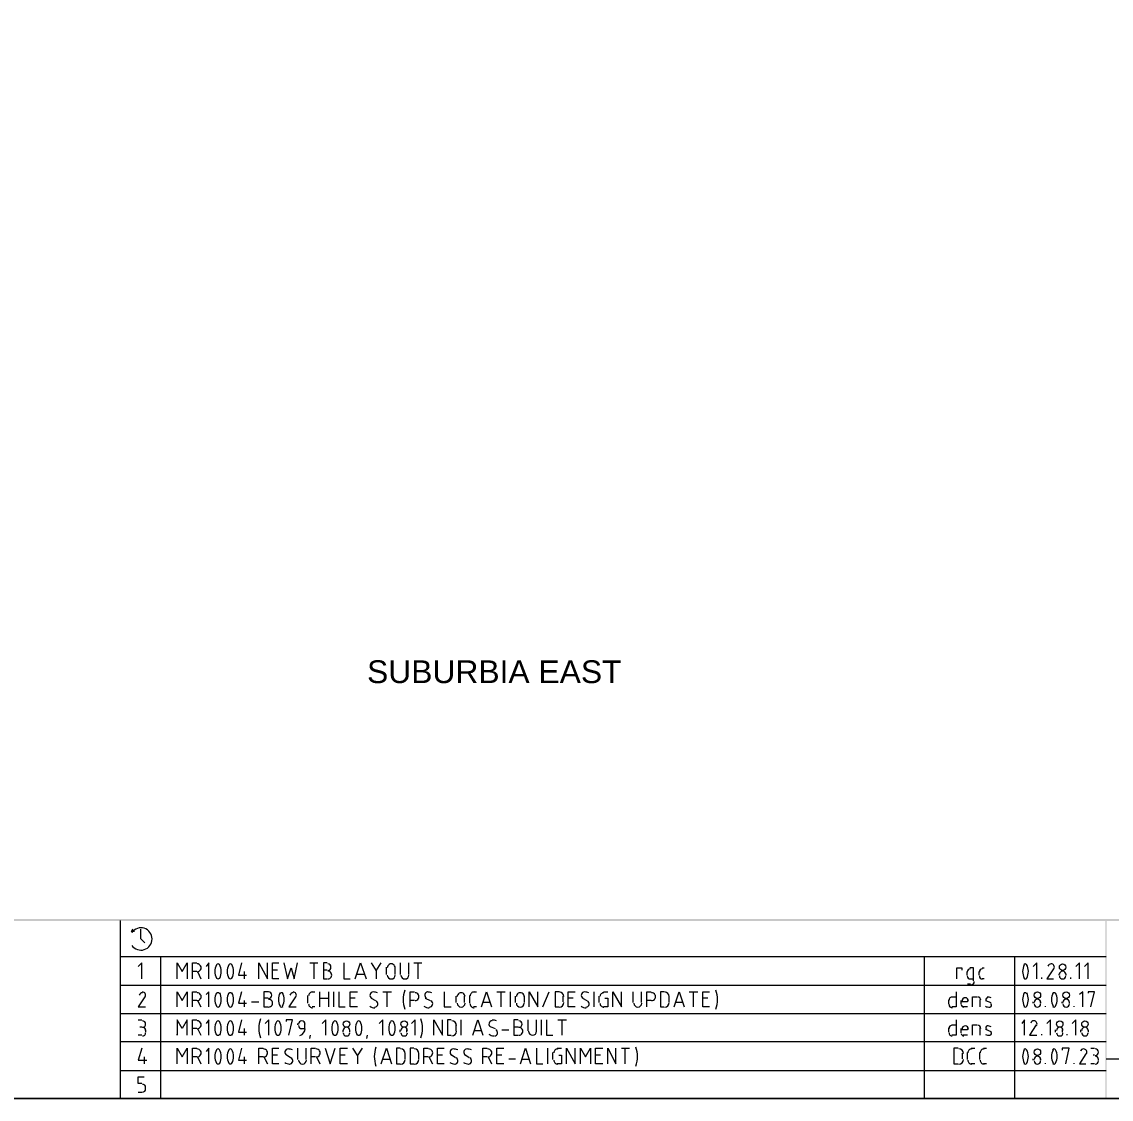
# Model space of a CAD drawing. Header units: millimetres. Extents: x 3.6 to 37.8, y 0.6 to 28.7.
# Drawn here: x 25.8 to 32.09, y 0.59 to 6.83 of the extents above; entities that cross this region are included whole.
import ezdxf

# ---------------------------------------------------------------- set-up
doc = ezdxf.new("R2010")
doc.units = ezdxf.units.MM
doc.layers.add('PDF_0', color=7, linetype='Continuous')
doc.layers.add('PDF_Text', color=4, linetype='Continuous')
doc.styles.add('PDF Swiss721BT-LightCondensed', font='arial.ttf')

msp = doc.modelspace()

# ---------------------------------------------------------------- linework, layer by layer
at = {"layer": 'PDF_0', "lineweight": 0, "const_width": 0.00834}
msp.add_lwpolyline([(37.7648, 0.5988), (37.7648, 28.6993), (3.5681, 28.6993), (3.5681, 0.5988)], close=True, dxfattribs=at)
at = {"layer": 'PDF_0', "lineweight": 9}
for points in [[(26.3645, 1.6288), (26.3645, 0.5988)], [(26.4354, 1.5788), (26.4271, 1.5621), (26.4479, 1.5662)], [(26.4813, 1.5788), (26.4813, 1.5245), (26.5063, 1.4995)], [(26.4896, 1.291), (26.4896, 1.3828), (26.4688, 1.3619)], [(26.6939, 1.291), (26.6939, 1.3828), (26.7231, 1.3327), (26.7523, 1.3828), (26.7523, 1.291)], [(26.7815, 1.291), (26.7815, 1.3828), (26.8065, 1.3828)], [(26.8065, 1.3327), (26.7815, 1.3327)], [(26.8107, 1.3327), (26.8315, 1.291)], [(26.8774, 1.291), (26.8774, 1.3828), (26.8607, 1.3619)], [(27.065, 1.3828), (27.0484, 1.3119), (27.0942, 1.3119)], [(27.0817, 1.3327), (27.0817, 1.291)], [(27.1651, 1.291), (27.1651, 1.3828), (27.2152, 1.291), (27.2152, 1.3828)], [(27.2819, 1.291), (27.2444, 1.291), (27.2444, 1.3828), (27.2819, 1.3828)], [(27.2735, 1.3411), (27.2444, 1.3411)], [(27.3111, 1.3828), (27.3319, 1.291), (27.3528, 1.3536), (27.3694, 1.291), (27.3903, 1.3828)], [(27.4612, 1.3828), (27.5071, 1.3828)], [(27.4862, 1.291), (27.4862, 1.3828)], [(27.5613, 1.3828), (27.5404, 1.3828), (27.5404, 1.291), (27.5613, 1.291)], [(27.5613, 1.3411), (27.5404, 1.3411)], [(27.6572, 1.3828), (27.6572, 1.291), (27.6947, 1.291)], [(27.7239, 1.291), (27.7531, 1.3828), (27.7864, 1.291)], [(27.8156, 1.3828), (27.8448, 1.3369), (27.874, 1.3828)], [(27.8448, 1.3369), (27.8448, 1.291)], [(27.9032, 1.3161), (27.9032, 1.3578)], [(27.9532, 1.3578), (27.9532, 1.3161)], [(27.9824, 1.3828), (27.9824, 1.3161)], [(28.0325, 1.3161), (28.0325, 1.3828)], [(28.0616, 1.3828), (28.1075, 1.3828)], [(28.0867, 1.291), (28.0867, 1.3828)], [(31.2015, 1.291), (31.2015, 1.3536), (31.2307, 1.3536), (31.2307, 1.3411)], [(31.2599, 1.3327), (31.2599, 1.3119)], [(31.2974, 1.2785), (31.2974, 1.3536), (31.2766, 1.3536)], [(31.3308, 1.3119), (31.3308, 1.3327)], [(31.3475, 1.3536), (31.36, 1.3536)], [(31.6644, 1.291), (31.6644, 1.3828), (31.6435, 1.3619)], [(31.7603, 1.3494), (31.7227, 1.291), (31.7603, 1.291)], [(31.9104, 1.291), (31.9104, 1.3828), (31.8895, 1.3619)], [(31.9604, 1.291), (31.9604, 1.3828), (31.9396, 1.3619)], [(27.7739, 1.3161), (27.7322, 1.3161)], [(31.2641, 1.2618), (31.2807, 1.2618)], [(31.2766, 1.291), (31.2974, 1.291)], [(31.36, 1.291), (31.3475, 1.291)], [(31.6936, 1.291), (31.6936, 1.2994)], [(31.7936, 1.3119), (31.7936, 1.3202)], [(31.8312, 1.3202), (31.8312, 1.3119)], [(31.8604, 1.291), (31.8604, 1.2994)], [(26.6939, 1.1284), (26.6939, 1.216), (26.7231, 1.1659), (26.7523, 1.216), (26.7523, 1.1284)], [(26.7815, 1.1284), (26.7815, 1.216), (26.8065, 1.216)], [(26.8774, 1.1284), (26.8774, 1.216), (26.8607, 1.1993)], [(27.065, 1.216), (27.0484, 1.1493), (27.0942, 1.1493)], [(27.2193, 1.216), (27.1943, 1.216), (27.1943, 1.1284), (27.2193, 1.1284)], [(27.4737, 1.216), (27.4904, 1.216)], [(27.5196, 1.1284), (27.5196, 1.216)], [(27.5696, 1.216), (27.5696, 1.1284)], [(27.5988, 1.1284), (27.5988, 1.216)], [(27.628, 1.216), (27.628, 1.1284), (27.6655, 1.1284)], [(27.7364, 1.1284), (27.6947, 1.1284), (27.6947, 1.216), (27.7364, 1.216)], [(27.8823, 1.216), (27.9324, 1.216)], [(27.9074, 1.1284), (27.9074, 1.216)], [(28.0408, 1.1284), (28.0408, 1.216), (28.0658, 1.216)], [(28.2368, 1.216), (28.2368, 1.1284), (28.2785, 1.1284)], [(28.4077, 1.216), (28.4244, 1.216)], [(28.4536, 1.1284), (28.4828, 1.216), (28.512, 1.1284)], [(28.5412, 1.216), (28.5912, 1.216)], [(28.5662, 1.1284), (28.5662, 1.216)], [(28.6204, 1.1284), (28.6204, 1.216)], [(28.7288, 1.1284), (28.7288, 1.216), (28.7788, 1.1284), (28.7788, 1.216)], [(28.808, 1.1284), (28.8456, 1.216)], [(28.8998, 1.216), (28.8789, 1.216), (28.8789, 1.1284), (28.8998, 1.1284)], [(28.9957, 1.1284), (28.954, 1.1284), (28.954, 1.216), (28.9957, 1.216)], [(29.1041, 1.1284), (29.1041, 1.216)], [(29.1583, 1.216), (29.1833, 1.216)], [(29.2125, 1.1284), (29.2125, 1.216), (29.2625, 1.1284), (29.2625, 1.216)], [(29.3293, 1.216), (29.3293, 1.1534)], [(29.3793, 1.1534), (29.3793, 1.216)], [(29.4085, 1.1284), (29.4085, 1.216), (29.4335, 1.216)], [(29.5086, 1.216), (29.4877, 1.216), (29.4877, 1.1284), (29.5086, 1.1284)], [(29.5669, 1.1284), (29.5961, 1.216), (29.6253, 1.1284)], [(29.6545, 1.216), (29.7046, 1.216)], [(29.6795, 1.1284), (29.6795, 1.216)], [(29.7713, 1.1284), (29.7337, 1.1284), (29.7337, 1.216), (29.7713, 1.216)], [(31.1974, 1.216), (31.1974, 1.1284), (31.1723, 1.1284)], [(31.9312, 1.1284), (31.9312, 1.216), (31.9104, 1.1993)], [(31.9771, 1.1284), (31.998, 1.216), (31.9604, 1.216), (31.9604, 1.2076)], [(26.5063, 1.1868), (26.4688, 1.1284), (26.5105, 1.1284)], [(26.8065, 1.1659), (26.7815, 1.1659)], [(26.8107, 1.1659), (26.8315, 1.1284)], [(27.0817, 1.1659), (27.0817, 1.1284)], [(27.1234, 1.1576), (27.1651, 1.1576)], [(27.2193, 1.1785), (27.1943, 1.1785)], [(27.3778, 1.1868), (27.3403, 1.1284), (27.382, 1.1284)], [(27.4487, 1.1493), (27.4487, 1.1951)], [(27.5196, 1.1785), (27.5696, 1.1785)], [(27.7239, 1.1785), (27.6947, 1.1785)], [(27.8156, 1.1785), (27.8406, 1.1659)], [(28.0658, 1.1659), (28.0408, 1.1659)], [(28.1284, 1.1785), (28.1575, 1.1659)], [(28.3077, 1.1534), (28.3077, 1.191)], [(28.3535, 1.191), (28.3535, 1.1534)], [(28.3869, 1.1493), (28.3869, 1.1951)], [(28.5036, 1.1534), (28.4619, 1.1534)], [(28.6496, 1.1534), (28.6496, 1.191)], [(28.6996, 1.191), (28.6996, 1.1534)], [(28.9248, 1.1576), (28.9248, 1.191)], [(28.9832, 1.1785), (28.954, 1.1785)], [(29.0374, 1.1785), (29.0624, 1.1659)], [(29.1333, 1.1534), (29.1333, 1.191)], [(29.1666, 1.1785), (29.1833, 1.1785), (29.1833, 1.1284), (29.1583, 1.1284)], [(29.4335, 1.1659), (29.4085, 1.1659)], [(29.5378, 1.1576), (29.5378, 1.191)], [(29.617, 1.1534), (29.5753, 1.1534)], [(29.7629, 1.1785), (29.7337, 1.1785)], [(31.1557, 1.1451), (31.1557, 1.1701)], [(31.1723, 1.1868), (31.1974, 1.1868)], [(31.2265, 1.1451), (31.2265, 1.1659)], [(31.2641, 1.1659), (31.2641, 1.1576), (31.2265, 1.1576)], [(31.2933, 1.1284), (31.2933, 1.1868), (31.3183, 1.1868)], [(31.335, 1.1701), (31.335, 1.1284)], [(31.3683, 1.1659), (31.3975, 1.1534)], [(31.6435, 1.1493), (31.6435, 1.1576)], [(31.6852, 1.1576), (31.6852, 1.1493)], [(31.8103, 1.1493), (31.8103, 1.1576)], [(31.852, 1.1576), (31.852, 1.1493)], [(27.4904, 1.1284), (27.4737, 1.1284)], [(28.4244, 1.1284), (28.4077, 1.1284)], [(31.2641, 1.1284), (31.239, 1.1284)], [(31.7144, 1.1284), (31.7144, 1.1326)], [(31.8812, 1.1284), (31.8812, 1.1326)], [(26.4688, 1.0534), (26.4896, 1.0534)], [(26.4896, 1.0117), (26.4771, 1.0117)], [(26.7523, 0.9658), (26.7523, 1.0534), (26.7231, 1.0033), (26.6939, 1.0534), (26.6939, 0.9658), (26.6939, 0.97)], [(26.7815, 0.9658), (26.7815, 1.0534), (26.8065, 1.0534)], [(26.8774, 0.9658), (26.8774, 1.0534), (26.8607, 1.0325)], [(27.065, 1.0534), (27.0484, 0.9825), (27.0942, 0.9825)], [(27.2235, 0.9658), (27.2235, 1.0534), (27.2027, 1.0325)], [(27.3403, 0.9658), (27.3611, 1.0534), (27.3236, 1.0534), (27.3236, 1.045)], [(27.3903, 1.0325), (27.3903, 1.0242)], [(27.432, 1.0075), (27.432, 1.0325)], [(27.5529, 0.9658), (27.5529, 1.0534), (27.5321, 1.0325)], [(27.8823, 0.9658), (27.8823, 1.0534), (27.8615, 1.0325)], [(28.07, 0.9658), (28.07, 1.0534), (28.0491, 1.0325)], [(28.1784, 0.9658), (28.1784, 1.0534), (28.2284, 0.9658), (28.2284, 1.0534)], [(28.2785, 1.0534), (28.2576, 1.0534), (28.2576, 0.9658), (28.2785, 0.9658)], [(28.3077, 0.9908), (28.3077, 1.0242)], [(28.3368, 0.9658), (28.3368, 1.0534)], [(28.4036, 0.9658), (28.4328, 1.0534), (28.4619, 0.9658)], [(28.5036, 1.0158), (28.5328, 1.0033)], [(28.6663, 1.0534), (28.6412, 1.0534), (28.6412, 0.9658), (28.6663, 0.9658)], [(28.6663, 1.0117), (28.6412, 1.0117)], [(28.7205, 1.0534), (28.7205, 0.9908)], [(28.7705, 0.9908), (28.7705, 1.0534)], [(28.7997, 0.9658), (28.7997, 1.0534)], [(28.8289, 1.0534), (28.8289, 0.9658), (28.8664, 0.9658)], [(28.8956, 1.0534), (28.9456, 1.0534)], [(28.9206, 0.9658), (28.9206, 1.0534)], [(31.1974, 1.0534), (31.1974, 0.9658), (31.1723, 0.9658)], [(31.1723, 1.0242), (31.1974, 1.0242)], [(31.2933, 0.9658), (31.2933, 1.0242), (31.3183, 1.0242)], [(31.5935, 0.9658), (31.5935, 1.0534), (31.5768, 1.0325)], [(31.6602, 1.0242), (31.6227, 0.9658), (31.6644, 0.9658)], [(31.7436, 0.9658), (31.7436, 1.0534), (31.7227, 1.0325)], [(31.8895, 0.9658), (31.8895, 1.0534), (31.8687, 1.0325)], [(26.4896, 0.9658), (26.4688, 0.9658)], [(26.5105, 0.995), (26.5105, 0.9825)], [(26.8065, 1.0033), (26.7815, 1.0033)], [(26.8107, 1.0033), (26.8315, 0.9658)], [(27.0817, 1.0033), (27.0817, 0.9658)], [(27.4111, 1.0033), (27.432, 1.0033)], [(27.4612, 0.9449), (27.4654, 0.9658)], [(27.653, 0.9825), (27.653, 0.995)], [(27.6905, 0.995), (27.6905, 0.9825)], [(27.7906, 0.9449), (27.7948, 0.9658)], [(27.9824, 0.9825), (27.9824, 0.995)], [(28.0199, 0.995), (28.0199, 0.9825)], [(28.4536, 0.9908), (28.4119, 0.9908)], [(28.5704, 0.995), (28.6121, 0.995)], [(31.1557, 0.9825), (31.1557, 1.0075)], [(31.2265, 0.9783), (31.2265, 1.0033)], [(31.2641, 1.0033), (31.2641, 0.995), (31.2265, 0.995)], [(31.2641, 0.9658), (31.239, 0.9658)], [(31.335, 1.0075), (31.335, 0.9658)], [(31.3683, 0.9991), (31.3975, 0.9866)], [(31.6936, 0.9658), (31.6936, 0.97)], [(31.7728, 0.9825), (31.7728, 0.995)], [(31.8103, 0.995), (31.8103, 0.9825)], [(31.8395, 0.9658), (31.8395, 0.97)], [(31.9187, 0.9825), (31.9187, 0.995)], [(31.9604, 0.995), (31.9604, 0.9825)], [(26.4896, 0.8907), (26.4688, 0.8198), (26.5188, 0.8198)], [(26.6939, 0.799), (26.6939, 0.8907), (26.7231, 0.8407), (26.7523, 0.8907), (26.7523, 0.799)], [(26.7815, 0.799), (26.7815, 0.8907), (26.8065, 0.8907)], [(26.8774, 0.799), (26.8774, 0.8907), (26.8607, 0.8699)], [(27.065, 0.8907), (27.0484, 0.8198), (27.0942, 0.8198)], [(27.1651, 0.799), (27.1651, 0.8907), (27.1901, 0.8907)], [(27.2819, 0.799), (27.2444, 0.799), (27.2444, 0.8907), (27.2819, 0.8907)], [(27.3903, 0.8907), (27.3903, 0.824)], [(27.4403, 0.824), (27.4403, 0.8907)], [(27.4695, 0.799), (27.4695, 0.8907), (27.4945, 0.8907)], [(27.5487, 0.8907), (27.5779, 0.799), (27.6071, 0.8907)], [(27.678, 0.799), (27.6363, 0.799), (27.6363, 0.8907), (27.678, 0.8907)], [(27.7072, 0.8907), (27.7364, 0.8449), (27.7656, 0.8907)], [(27.874, 0.799), (27.9032, 0.8907), (27.9324, 0.799)], [(27.9824, 0.8907), (27.9616, 0.8907), (27.9616, 0.799), (27.9824, 0.799)], [(28.0616, 0.8907), (28.0408, 0.8907), (28.0408, 0.799), (28.0616, 0.799)], [(28.12, 0.799), (28.12, 0.8907), (28.145, 0.8907)], [(28.2368, 0.799), (28.1992, 0.799), (28.1992, 0.8907), (28.2368, 0.8907)], [(28.4619, 0.799), (28.4619, 0.8907), (28.487, 0.8907)], [(28.5829, 0.799), (28.5412, 0.799), (28.5412, 0.8907), (28.5829, 0.8907)], [(28.6788, 0.799), (28.708, 0.8907), (28.7372, 0.799)], [(28.7705, 0.8907), (28.7705, 0.799), (28.808, 0.799)], [(28.8372, 0.799), (28.8372, 0.8907)], [(28.8914, 0.8907), (28.9165, 0.8907)], [(28.9456, 0.799), (28.9456, 0.8907), (28.9957, 0.799), (28.9957, 0.8907)], [(29.0249, 0.799), (29.0249, 0.8907), (29.0541, 0.8407), (29.0832, 0.8907), (29.0832, 0.799)], [(29.1541, 0.799), (29.1124, 0.799), (29.1124, 0.8907), (29.1541, 0.8907)], [(29.1833, 0.799), (29.1833, 0.8907), (29.2292, 0.799), (29.2292, 0.8907)], [(29.2625, 0.8907), (29.3084, 0.8907)], [(29.2834, 0.799), (29.2834, 0.8907)], [(31.2099, 0.8907), (31.1848, 0.8907), (31.1848, 0.799), (31.2099, 0.799)], [(31.2849, 0.8907), (31.3058, 0.8907)], [(31.3558, 0.8907), (31.3725, 0.8907)], [(31.8312, 0.799), (31.852, 0.8907), (31.8103, 0.8907), (31.8103, 0.8782)], [(31.9771, 0.8907), (31.998, 0.8907)], [(26.5021, 0.8407), (26.5021, 0.799)], [(26.8065, 0.8407), (26.7815, 0.8407)], [(26.8107, 0.8407), (26.8315, 0.799)], [(27.0817, 0.8407), (27.0817, 0.799)], [(27.1901, 0.8407), (27.1651, 0.8407)], [(27.1943, 0.8407), (27.2152, 0.799)], [(27.2735, 0.849), (27.2444, 0.849)], [(27.3236, 0.8532), (27.3486, 0.8365)], [(27.4945, 0.8407), (27.4695, 0.8407)], [(27.4987, 0.8407), (27.5196, 0.799)], [(27.6655, 0.849), (27.6363, 0.849)], [(27.7364, 0.8449), (27.7364, 0.799)], [(27.924, 0.824), (27.8823, 0.824)], [(28.0116, 0.8282), (28.0116, 0.8615)], [(28.0908, 0.8282), (28.0908, 0.8615)], [(28.145, 0.8407), (28.12, 0.8407)], [(28.1492, 0.8407), (28.1701, 0.799)], [(28.2284, 0.849), (28.1992, 0.849)], [(28.2785, 0.8532), (28.3035, 0.8365)], [(28.3577, 0.8532), (28.3827, 0.8365)], [(28.487, 0.8407), (28.4619, 0.8407)], [(28.4911, 0.8407), (28.512, 0.799)], [(28.5704, 0.849), (28.5412, 0.849)], [(28.6121, 0.8282), (28.6496, 0.8282)], [(28.7288, 0.824), (28.6871, 0.824)], [(28.8664, 0.824), (28.8664, 0.8657)], [(28.8998, 0.849), (28.9165, 0.849), (28.9165, 0.799), (28.8914, 0.799)], [(29.1416, 0.849), (29.1124, 0.849)], [(31.2349, 0.8282), (31.2349, 0.8615)], [(31.2641, 0.824), (31.2641, 0.8657)], [(31.335, 0.824), (31.335, 0.8657)], [(31.6435, 0.8198), (31.6435, 0.8282)], [(31.6852, 0.8282), (31.6852, 0.8198)], [(31.9479, 0.8574), (31.9104, 0.799), (31.9479, 0.799)], [(31.998, 0.849), (31.9896, 0.849)], [(32.0188, 0.8282), (32.0188, 0.8198)], [(31.3058, 0.799), (31.2849, 0.799)], [(31.3725, 0.799), (31.3558, 0.799)], [(31.7144, 0.799), (31.7144, 0.8032)], [(31.8812, 0.799), (31.8812, 0.8032)], [(31.998, 0.799), (31.9771, 0.799)], [(26.4896, 0.6864), (26.4688, 0.6864), (26.4688, 0.7239), (26.5021, 0.7239)], [(26.4688, 0.6364), (26.4896, 0.6364)], [(26.5105, 0.6572), (26.5105, 0.6656)]]:
    msp.add_lwpolyline(points, dxfattribs=at)
at = {"layer": 'PDF_0', "color": 8, "lineweight": 0, "true_color": 0x808080}
for points in [[(26.3645, 1.4203), (32.0647, 1.4203)], [(26.598, 1.4203), (26.598, 0.5988)], [(31.0139, 1.4203), (31.0139, 0.5988)], [(31.5351, 1.4203), (31.5351, 0.5988)], [(26.3645, 1.2535), (32.0647, 1.2535)], [(26.3645, 1.0909), (32.0647, 1.0909)], [(26.3645, 0.9283), (32.0647, 0.9283)], [(32.0647, 0.8282), (37.7648, 0.8282)], [(26.3645, 0.7615), (32.0647, 0.7615)]]:
    msp.add_lwpolyline(points, dxfattribs=at)
at = {"layer": 'PDF_0', "lineweight": 9}
for points in [[(26.9396, 1.2952, 0.251965), (26.9389, 1.3733, 0.503957), (26.9215, 1.3722, 0.251965), (26.9215, 1.2952, 0.503957)], [(27.0105, 1.2952, 0.251965), (27.0098, 1.3733, 0.503957), (26.9924, 1.3722, 0.251965), (26.9924, 1.2952, 0.503957)], [(26.9396, 0.8031, 0.251965), (26.9389, 0.8812, 0.503957), (26.9215, 0.8802, 0.251965), (26.9215, 0.8031, 0.503957)], [(27.0105, 0.8031, 0.251965), (27.0098, 0.8812, 0.503957), (26.9924, 0.8802, 0.251965), (26.9924, 0.8031, 0.503957)]]:
    msp.add_lwpolyline(points, format="xyb", close=True, dxfattribs=at)
for points in [[(31.5884, 1.2941, 0.503957), (31.6058, 1.2952, 0.251965), (31.6052, 1.3733, 0.503957), (31.5884, 1.3733)], [(31.7628, 1.3488, 0.590549), (31.7471, 1.3775, 0.338563), (31.7288, 1.3638)], [(26.9215, 1.2096, 0.251965), (26.9215, 1.1325, 0.503957), (26.9389, 1.1315, 0.251965), (26.9396, 1.2096)], [(26.9924, 1.2096, 0.251965), (26.9924, 1.1325, 0.503957), (27.0098, 1.1315, 0.251965), (27.0105, 1.2096)], [(27.2885, 1.2096, 0.251965), (27.2885, 1.1325, 0.503957), (27.3059, 1.1315)], [(27.853, 1.2098, 0.094476), (27.8277, 1.2149, 0.787412), (27.8186, 1.1794)], [(29.0748, 1.2098, 0.094476), (29.0495, 1.2149, 0.787412), (29.0404, 1.1794)], [(31.5884, 1.1315, 0.503957), (31.6058, 1.1325, 0.251965), (31.6058, 1.2096)], [(31.7552, 1.1315, 0.503957), (31.7726, 1.1325, 0.251965), (31.7726, 1.2096)], [(31.3669, 1.1323, 0.141729), (31.3926, 1.1273, 0.787414), (31.3971, 1.147)], [(26.5115, 0.9918, 0.414213), (26.4927, 1.0105, 1), (26.4927, 1.0481)], [(26.9396, 0.9657, 0.251965), (26.9389, 1.0438, 0.503957), (26.9215, 1.0428, 0.251965), (26.9215, 0.9657)], [(27.0105, 0.9657, 0.251965), (27.0098, 1.0438, 0.503957), (26.9924, 1.0428, 0.251965), (26.9924, 0.9657)], [(27.2857, 0.9657, 0.251965), (27.285, 1.0438, 0.503957), (27.2676, 1.0428, 0.251965), (27.2676, 0.9657)], [(27.6151, 0.9657, 0.251965), (27.6145, 1.0438, 0.503957), (27.597, 1.0428, 0.251965), (27.597, 0.9657)], [(27.7528, 0.9657, 0.251965), (27.7521, 1.0438, 0.503957), (27.7347, 1.0428, 0.251965), (27.7347, 0.9657)], [(27.9446, 0.9657, 0.251965), (27.9439, 1.0438, 0.503957), (27.9265, 1.0428, 0.251965), (27.9265, 0.9657)], [(28.6694, 0.9647, 1.000001), (28.6694, 1.0105, 1), (28.6694, 1.0481)], [(31.6627, 1.0194, 0.590549), (31.647, 1.0481, 0.338563), (31.6288, 1.0344)], [(31.3669, 0.9697, 0.141729), (31.3926, 0.9647, 0.787414), (31.3971, 0.9844)], [(27.3609, 0.8804, 0.094476), (27.3357, 0.8854, 0.787412), (27.3266, 0.8499)], [(28.3159, 0.8804, 0.094476), (28.2906, 0.8854, 0.787412), (28.2815, 0.8499)], [(28.3951, 0.8804, 0.094476), (28.3698, 0.8854, 0.787412), (28.3607, 0.8499)], [(31.5884, 0.8021, 0.503957), (31.6058, 0.8031, 0.251965), (31.6052, 0.8812, 0.503957), (31.5884, 0.8812)], [(31.7552, 0.8021, 0.503957), (31.7726, 0.8031, 0.251965), (31.772, 0.8812, 0.503957), (31.7552, 0.8812)], [(31.9505, 0.8567, 0.590549), (31.9347, 0.8854, 0.338563), (31.9165, 0.8717)]]:
    msp.add_lwpolyline(points, format="xyb", dxfattribs=at)
for centre in [(31.8136, 1.3587), (31.6677, 1.1961), (31.8345, 1.1961), (27.6728, 1.0293), (28.0064, 1.0293), (31.7969, 1.0293), (31.9429, 1.0293), (31.6677, 0.8667)]:
    msp.add_circle(centre, 0.0188, dxfattribs=at)
for centre, radius, start, end in [((26.4844, 1.5214), 0.0646, 215.00246, 144.99754), ((26.8096, 1.3546), 0.0229, 269.99995, 90.00005), ((27.5644, 1.3587), 0.0188, 270.00002, 89.99998), ((27.5644, 1.3129), 0.0229, 269.99995, 90.00005), ((27.9314, 1.3546), 0.0229, 0, 180.00005), ((31.2799, 1.3295), 0.0188, 90.00002, 179.99998), ((31.3508, 1.3295), 0.0188, 90.00002, 179.99998), ((31.6635, 1.3337), 0.0813, 151.71573, 208.28427), ((31.8136, 1.317), 0.0188, 0, 179.99998), ((27.9314, 1.3129), 0.0229, 179.99995, 359.99995), ((28.0106, 1.3129), 0.0229, 179.99995, 359.99995), ((31.2799, 1.3087), 0.0188, 180.00002, 269.99998), ((31.284, 1.2753), 0.0188, 270.00002, 359.99998), ((31.3508, 1.3087), 0.0188, 180.00002, 269.99998), ((31.8136, 1.3087), 0.0188, 180.00002, 359.99998), ((26.4927, 1.1919), 0.0188, 89.46167, 164.27854), ((26.4927, 1.1961), 0.0188, 328.00794, 90.26369), ((26.8096, 1.1878), 0.0229, 269.99995, 90.00005), ((26.9306, 1.2003), 0.0104, 36.50769, 143.49231), ((27.0014, 1.2003), 0.0104, 36.50769, 143.49231), ((27.2225, 1.1961), 0.0188, 270.00002, 89.99998), ((27.2975, 1.2003), 0.0104, 36.50769, 143.49231), ((27.2308, 1.1711), 0.0813, 331.71573, 28.28427), ((27.3642, 1.1919), 0.0188, 89.46167, 164.27854), ((27.3642, 1.1961), 0.0188, 328.00794, 90.26369), ((27.4768, 1.1919), 0.0229, 89.99995, 180.00005), ((28.1565, 1.1711), 0.1564, 159.47205, 200.52795), ((28.069, 1.1878), 0.0229, 269.99995, 90.00005), ((28.144, 1.1961), 0.0188, 90.24168, 243.11097), ((28.1399, 1.1461), 0.0688, 67.89552, 89.48369), ((28.3358, 1.1878), 0.0229, 0, 180.00005), ((28.4109, 1.1919), 0.0229, 89.99995, 180.00005), ((28.6778, 1.1878), 0.0229, 0, 180.00005), ((28.903, 1.1878), 0.0271, 0, 89.99999), ((29.1615, 1.1878), 0.0229, 89.99995, 180.00005), ((29.4367, 1.1878), 0.0229, 269.99995, 90.00005), ((29.5118, 1.1878), 0.0271, 0, 89.99999), ((29.6619, 1.1711), 0.1564, 339.47205, 20.52795), ((31.6635, 1.1711), 0.0813, 151.71573, 208.28427), ((31.5968, 1.2003), 0.0104, 36.50769, 143.49231), ((31.8303, 1.1711), 0.0813, 151.71573, 208.28427), ((31.7636, 1.2003), 0.0104, 36.50769, 143.49231), ((27.2225, 1.1502), 0.0229, 269.99995, 90.00005), ((27.4768, 1.1461), 0.0229, 179.99995, 270.00005), ((27.8354, 1.1461), 0.0188, 270.24168, 63.11097), ((28.1524, 1.1461), 0.0188, 270.24168, 63.11097), ((28.3358, 1.1502), 0.0229, 179.99995, 359.99995), ((28.4109, 1.1461), 0.0229, 179.99995, 270.00005), ((28.6778, 1.1502), 0.0229, 179.99995, 359.99995), ((28.903, 1.1544), 0.0271, 270.00001, 359.99999), ((29.0573, 1.1461), 0.0188, 270.24168, 63.11097), ((29.1615, 1.1502), 0.0229, 179.99995, 270.00005), ((29.3575, 1.1502), 0.0229, 179.99995, 359.99995), ((29.5118, 1.1544), 0.0271, 270.00001, 359.99999), ((31.1756, 1.1669), 0.0188, 90.00002, 179.99998), ((31.1756, 1.1419), 0.0188, 180.00002, 269.99998), ((31.2423, 1.1419), 0.0146, 179.99993, 270.00007), ((31.2507, 1.1627), 0.0188, 0, 179.99998), ((31.3216, 1.1669), 0.0188, 0, 89.99998), ((31.3799, 1.1711), 0.0104, 87.03913, 239.90849), ((31.3758, 1.1252), 0.0605, 66.67591, 88.26414), ((31.6677, 1.1544), 0.0188, 0, 179.99998), ((31.6677, 1.1461), 0.0188, 180.00002, 359.99998), ((31.8345, 1.1544), 0.0188, 0, 179.99998), ((31.8345, 1.1461), 0.0188, 180.00002, 359.99998), ((27.8396, 1.1794), 0.0563, 235.43158, 267.69837), ((28.1524, 1.1794), 0.0563, 235.43158, 267.69837), ((29.0614, 1.1794), 0.0563, 235.43158, 267.69837), ((26.8096, 1.0251), 0.0229, 269.99995, 90.00005), ((27.3225, 1.0043), 0.1564, 159.47205, 200.52795), ((27.4143, 1.0293), 0.0188, 0, 179.99998), ((27.4143, 1.021), 0.0188, 180.00002, 269.99998), ((27.6728, 0.9918), 0.0188, 0, 179.99998), ((28.0064, 0.9918), 0.0188, 0, 179.99998), ((27.9564, 1.0043), 0.1564, 339.47205, 20.52795), ((28.2816, 1.021), 0.0271, 0, 89.99999), ((28.5152, 1.0293), 0.0188, 90.24168, 243.11097), ((28.5152, 0.9834), 0.0688, 67.89552, 89.48369), ((31.1756, 1.0043), 0.0188, 90.00002, 179.99998), ((31.2507, 1.0001), 0.0188, 0, 179.99998), ((31.3216, 1.0043), 0.0188, 0, 89.99998), ((31.3799, 1.0084), 0.0104, 87.03913, 239.90849), ((31.3758, 0.9584), 0.0605, 66.67591, 88.26414), ((31.7969, 0.9918), 0.0188, 0, 179.99998), ((31.9429, 0.9918), 0.0188, 0, 179.99998), ((26.4927, 0.9793), 0.0188, 270.00002, 359.99998), ((26.9306, 0.9751), 0.0104, 216.50769, 323.49231), ((27.0014, 0.9751), 0.0104, 216.50769, 323.49231), ((27.2767, 0.9751), 0.0104, 216.50769, 323.49231), ((27.3893, 1.0043), 0.0438, 289.00076, 359.99996), ((27.6061, 0.9751), 0.0104, 216.50769, 323.49231), ((27.6728, 0.9793), 0.0188, 180.00002, 359.99998), ((27.7437, 0.9751), 0.0104, 216.50769, 323.49231), ((27.9355, 0.9751), 0.0104, 216.50769, 323.49231), ((28.0064, 0.9793), 0.0188, 180.00002, 359.99998), ((28.2816, 0.9876), 0.0271, 270.00001, 359.99999), ((28.5277, 1.0168), 0.0563, 235.43158, 267.69837), ((28.5277, 0.9793), 0.0188, 270.24168, 63.11097), ((28.7487, 0.9876), 0.0229, 179.99995, 359.99995), ((31.1756, 0.9793), 0.0188, 180.00002, 269.99998), ((31.2423, 0.9751), 0.0146, 179.99993, 270.00007), ((31.7969, 0.9793), 0.0188, 180.00002, 359.99998), ((31.9429, 0.9793), 0.0188, 180.00002, 359.99998), ((26.8096, 0.8625), 0.0229, 269.99995, 90.00005), ((27.1933, 0.8625), 0.0229, 269.99995, 90.00005), ((27.4977, 0.8625), 0.0229, 269.99995, 90.00005), ((27.9897, 0.8416), 0.1564, 159.47205, 200.52795), ((27.9856, 0.8583), 0.0271, 0, 89.99999), ((28.0648, 0.8583), 0.0271, 0, 89.99999), ((28.1482, 0.8625), 0.0229, 269.99995, 90.00005), ((28.4901, 0.8625), 0.0229, 269.99995, 90.00005), ((28.8946, 0.8625), 0.0229, 89.99995, 180.00005), ((29.199, 0.8416), 0.1564, 339.47205, 20.52795), ((31.2131, 0.8583), 0.0271, 0, 89.99999), ((31.2882, 0.8625), 0.0229, 89.99995, 180.00005), ((31.3591, 0.8625), 0.0229, 89.99995, 180.00005), ((32.0013, 0.8667), 0.0188, 270.00002, 89.99998), ((27.3434, 0.8166), 0.0188, 270.24168, 63.11097), ((27.4184, 0.8208), 0.0229, 179.99995, 359.99995), ((27.9856, 0.825), 0.0271, 270.00001, 359.99999), ((28.0648, 0.825), 0.0271, 270.00001, 359.99999), ((28.2983, 0.8166), 0.0188, 270.24168, 63.11097), ((28.3775, 0.8166), 0.0188, 270.24168, 63.11097), ((28.8946, 0.8208), 0.0229, 179.99995, 270.00005), ((31.2131, 0.825), 0.0271, 270.00001, 359.99999), ((31.2882, 0.8208), 0.0229, 179.99995, 270.00005), ((31.3591, 0.8208), 0.0229, 179.99995, 270.00005), ((31.6635, 0.8416), 0.0813, 151.71573, 208.28427), ((31.6677, 0.825), 0.0188, 0, 179.99998), ((31.8303, 0.8416), 0.0813, 151.71573, 208.28427), ((32.0013, 0.825), 0.0188, 0, 89.99998), ((27.3476, 0.8542), 0.0563, 235.43158, 267.69837), ((28.3025, 0.8542), 0.0563, 235.43158, 267.69837), ((28.3817, 0.8542), 0.0563, 235.43158, 267.69837), ((31.6677, 0.8166), 0.0188, 180.00002, 359.99998), ((32.0013, 0.8166), 0.0188, 270.00002, 359.99998), ((26.4927, 0.6623), 0.0188, 0, 89.99998), ((26.4927, 0.654), 0.0188, 270.00002, 359.99998)]:
    msp.add_arc(centre, radius, start, end, dxfattribs=at)
at = {"layer": 'PDF_0', "transparency": 33554559}
for points in [[(3.5681, 1.6371), (3.5681, 1.6246), (37.7648, 1.6371)], [(3.5681, 1.6246), (37.7648, 1.6371), (37.7648, 1.6246)], [(32.0688, 1.6288), (32.0605, 1.6288), (32.0688, 0.5988)], [(32.0605, 1.6288), (32.0688, 0.5988), (32.0605, 0.5988)]]:
    msp.add_solid(points, dxfattribs=at)

# ---------------------------------------------------------------- texts
at = {"layer": 'PDF_Text', "insert": (27.7917, 3.0661), "char_height": 0.131646, "attachment_point": 4, "style": 'PDF Swiss721BT-LightCondensed'}
msp.add_mtext('SUBURBIA EAST', dxfattribs=at)

doc.saveas('drawing.dxf')
